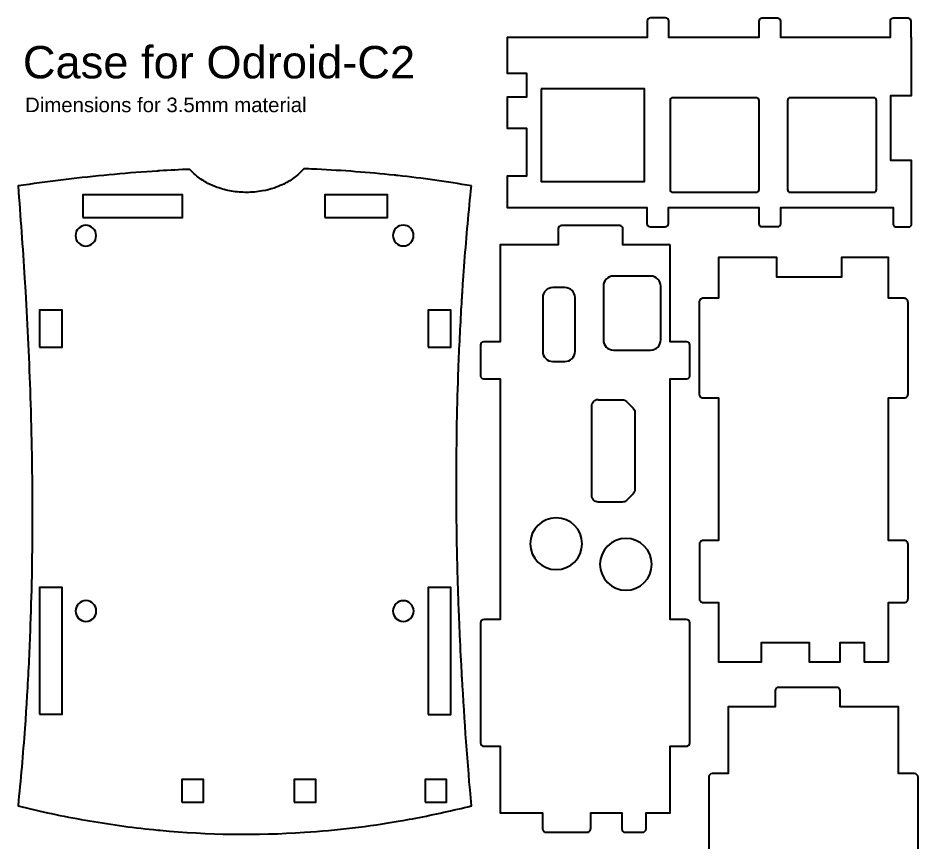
# Model space of a CAD drawing. Header units: inches. Extents: x 36 to 175, y 50 to 248.
# Drawn here: x 36.3 to 175.2, y 121 to 248.2 of the extents above; entities that cross this region are included whole.
import ezdxf

# ---------------------------------------------------------------- set-up
doc = ezdxf.new("R2010")
doc.units = ezdxf.units.IN
doc.header["$MEASUREMENT"] = 0
for name, color, linetype in [('cut-3_5-epaisseur', 7, 'Continuous'), ('Cutouts', 7, 'Continuous'), ('Outlines', 7, 'Continuous'), ('Text', 7, 'Continuous')]:
    doc.layers.add(name, color=color, linetype=linetype)

# ---------------------------------------------------------------- blocks, each defined once
blk = doc.blocks.new('block 2')
at = {"layer": 'Text', "color": 7, "true_color": 0xffffff, "insert": (37.04, 238.76), "char_height": 5, "attachment_point": 7}
blk.add_mtext('\\fArial|b0|i0|c0|p34;\\W1;Case for Odroid-C2', dxfattribs=at)
blk = doc.blocks.new('block 3')
at = {"layer": 'Text', "color": 7, "true_color": 0xffffff, "insert": (37.39, 233.58), "char_height": 2.2479, "attachment_point": 7}
blk.add_mtext('\\fArial|b0|i0|c0|p34;\\W1;Dimensions for 3.5mm material', dxfattribs=at)
blk = doc.blocks.new('block 4')
at = {"layer": 'Outlines', "color": 7, "lineweight": 25, "true_color": 0xffffff}
blk.add_open_spline([(170.67, 148.7), (170.67, 148.7), (166.93, 148.7), (166.93, 148.7), (166.93, 148.7), (166.93, 151.71), (166.93, 151.71), (166.93, 151.71), (163.23, 151.71), (163.23, 151.71), (163.23, 151.71), (163.23, 148.7), (163.23, 148.7), (163.23, 148.7), (158.44, 148.7), (158.44, 148.7), (158.44, 148.7), (158.44, 151.71), (158.44, 151.71), (158.44, 151.71), (151.04, 151.71), (151.04, 151.71), (151.04, 151.71), (151.04, 148.7), (151.04, 148.7), (151.04, 148.7), (144.44, 148.7), (144.44, 148.7), (144.44, 148.7), (144.44, 157.88), (144.44, 157.88), (144.44, 157.88), (142.06, 157.88), (142.06, 157.88), (141.91, 157.88), (141.76, 157.94), (141.65, 158.05), (141.53, 158.16), (141.47, 158.31), (141.47, 158.47), (141.47, 158.47), (141.47, 166.87), (141.47, 166.87), (141.47, 167.03), (141.53, 167.18), (141.65, 167.29), (141.76, 167.4), (141.91, 167.46), (142.06, 167.46), (142.06, 167.46), (144.44, 167.46), (144.44, 167.46), (144.44, 167.46), (144.44, 189.47), (144.44, 189.47), (144.44, 189.47), (142.02, 189.47), (142.02, 189.47), (141.86, 189.47), (141.71, 189.54), (141.6, 189.65), (141.49, 189.76), (141.43, 189.91), (141.42, 190.06), (141.42, 190.06), (141.42, 204.26), (141.42, 204.26), (141.43, 204.42), (141.49, 204.57), (141.6, 204.68), (141.71, 204.79), (141.86, 204.85), (142.02, 204.86), (142.02, 204.86), (144.44, 204.86), (144.44, 204.86), (144.44, 204.86), (144.44, 211.16), (144.44, 211.16), (144.44, 211.16), (153.41, 211.16), (153.41, 211.16), (153.41, 211.16), (153.41, 208.14), (153.41, 208.14), (153.41, 208.14), (163.41, 208.14), (163.41, 208.14), (163.41, 208.14), (163.41, 211.16), (163.41, 211.16), (163.41, 211.16), (170.67, 211.16), (170.67, 211.16), (170.67, 211.16), (170.67, 204.86), (170.67, 204.86), (170.67, 204.86), (173.09, 204.86), (173.09, 204.86), (173.25, 204.86), (173.4, 204.79), (173.51, 204.68), (173.62, 204.57), (173.68, 204.42), (173.69, 204.26), (173.69, 204.26), (173.69, 190.06), (173.69, 190.06), (173.68, 189.91), (173.62, 189.76), (173.51, 189.65), (173.4, 189.54), (173.25, 189.47), (173.09, 189.47), (173.09, 189.47), (170.67, 189.47), (170.67, 189.47), (170.67, 189.47), (170.67, 167.46), (170.67, 167.46), (170.67, 167.46), (173.09, 167.46), (173.09, 167.46), (173.25, 167.46), (173.4, 167.4), (173.51, 167.29), (173.62, 167.18), (173.68, 167.03), (173.69, 166.87), (173.69, 166.87), (173.69, 158.47), (173.69, 158.47), (173.68, 158.31), (173.62, 158.16), (173.51, 158.05), (173.4, 157.94), (173.25, 157.88), (173.09, 157.88), (173.09, 157.88), (170.67, 157.88), (170.67, 157.88), (170.67, 157.88), (170.67, 148.7), (170.67, 148.7)], degree=3, knots=[0, 0, 0, 0, 1, 1, 1, 2, 2, 2, 3, 3, 3, 4, 4, 4, 5, 5, 5, 6, 6, 6, 7, 7, 7, 8, 8, 8, 9, 9, 9, 10, 10, 10, 11, 11, 11, 12, 12, 12, 13, 13, 13, 14, 14, 14, 15, 15, 15, 16, 16, 16, 17, 17, 17, 18, 18, 18, 19, 19, 19, 20, 20, 20, 21, 21, 21, 22, 22, 22, 23, 23, 23, 24, 24, 24, 25, 25, 25, 26, 26, 26, 27, 27, 27, 28, 28, 28, 29, 29, 29, 30, 30, 30, 31, 31, 31, 32, 32, 32, 33, 33, 33, 34, 34, 34, 35, 35, 35, 36, 36, 36, 37, 37, 37, 38, 38, 38, 39, 39, 39, 40, 40, 40, 41, 41, 41, 42, 42, 42, 43, 43, 43, 44, 44, 44, 45, 45, 45, 46, 46, 46, 47, 47, 47, 48, 48, 48, 48], dxfattribs=at)
blk = doc.blocks.new('block 5')
at = {"layer": 'Outlines', "color": 7, "lineweight": 25, "true_color": 0xffffff}
blk.add_open_spline([(136.98, 213.11), (136.98, 213.11), (136.98, 198.13), (136.98, 198.13), (136.98, 198.13), (137.12, 198.13), (137.12, 198.13), (137.12, 198.13), (139.54, 198.13), (139.54, 198.13), (139.79, 198.13), (139.99, 197.93), (139.99, 197.68), (139.99, 197.68), (139.99, 192.88), (139.99, 192.88), (139.99, 192.63), (139.79, 192.43), (139.54, 192.43), (139.54, 192.43), (137.12, 192.43), (137.12, 192.43), (137.12, 192.43), (136.98, 192.43), (136.98, 192.43), (136.98, 192.43), (136.98, 155.26), (136.98, 155.26), (136.98, 155.26), (139.45, 155.26), (139.45, 155.26), (139.59, 155.27), (139.73, 155.21), (139.84, 155.11), (139.94, 155), (140, 154.86), (139.99, 154.71), (139.99, 154.71), (139.99, 136.22), (139.99, 136.22), (140, 136.08), (139.94, 135.94), (139.84, 135.83), (139.74, 135.73), (139.59, 135.67), (139.45, 135.68), (139.45, 135.68), (136.98, 135.68), (136.98, 135.68), (136.98, 135.68), (136.98, 132.34), (136.98, 132.34), (136.98, 132.34), (136.98, 128.1), (136.98, 128.1), (136.98, 128.1), (136.98, 125.4), (136.98, 125.4), (136.98, 125.4), (133.24, 125.4), (133.24, 125.4), (133.24, 125.4), (133.24, 122.94), (133.24, 122.94), (133.24, 122.79), (133.18, 122.66), (133.07, 122.55), (132.97, 122.45), (132.83, 122.39), (132.69, 122.39), (132.69, 122.39), (130.04, 122.39), (130.04, 122.39), (129.9, 122.39), (129.76, 122.45), (129.66, 122.55), (129.55, 122.65), (129.49, 122.79), (129.49, 122.94), (129.49, 122.94), (129.49, 125.4), (129.49, 125.4), (129.49, 125.4), (124.7, 125.4), (124.7, 125.4), (124.7, 125.4), (124.7, 122.98), (124.7, 122.98), (124.7, 122.83), (124.63, 122.68), (124.52, 122.57), (124.41, 122.46), (124.26, 122.39), (124.11, 122.39), (124.11, 122.39), (117.85, 122.39), (117.85, 122.39), (117.69, 122.39), (117.54, 122.46), (117.43, 122.57), (117.32, 122.68), (117.26, 122.83), (117.26, 122.98), (117.26, 122.98), (117.26, 125.4), (117.26, 125.4), (117.26, 125.4), (110.7, 125.4), (110.7, 125.4), (110.7, 125.4), (110.7, 128.1), (110.7, 128.1), (110.7, 128.1), (110.7, 132.34), (110.7, 132.34), (110.7, 132.34), (110.7, 135.68), (110.7, 135.68), (110.7, 135.68), (108.23, 135.68), (108.23, 135.68), (108.09, 135.67), (107.95, 135.73), (107.84, 135.83), (107.74, 135.94), (107.68, 136.08), (107.69, 136.22), (107.69, 136.22), (107.69, 154.71), (107.69, 154.71), (107.68, 154.86), (107.74, 155), (107.84, 155.11), (107.95, 155.21), (108.09, 155.27), (108.23, 155.26), (108.23, 155.26), (110.7, 155.26), (110.7, 155.26), (110.7, 155.26), (110.7, 192.43), (110.7, 192.43), (110.7, 192.43), (110.56, 192.43), (110.56, 192.43), (110.56, 192.43), (108.14, 192.43), (108.14, 192.43), (107.89, 192.43), (107.69, 192.63), (107.69, 192.88), (107.69, 192.88), (107.69, 197.68), (107.69, 197.68), (107.69, 197.93), (107.89, 198.13), (108.14, 198.13), (108.14, 198.13), (110.56, 198.13), (110.56, 198.13), (110.56, 198.13), (110.7, 198.13), (110.7, 198.13), (110.7, 198.13), (110.7, 213.11), (110.7, 213.11), (110.7, 213.11), (119.68, 213.11), (119.68, 213.11), (119.68, 213.11), (119.68, 215.62), (119.68, 215.62), (119.68, 215.9), (119.9, 216.12), (120.18, 216.12), (120.18, 216.12), (129.17, 216.12), (129.17, 216.12), (129.45, 216.12), (129.67, 215.9), (129.68, 215.62), (129.68, 215.62), (129.68, 213.11), (129.68, 213.11), (129.68, 213.11), (136.94, 213.11), (136.94, 213.11), (136.94, 213.11), (136.98, 213.11), (136.98, 213.11)], degree=3, knots=[0, 0, 0, 0, 1, 1, 1, 2, 2, 2, 3, 3, 3, 4, 4, 4, 5, 5, 5, 6, 6, 6, 7, 7, 7, 8, 8, 8, 9, 9, 9, 10, 10, 10, 11, 11, 11, 12, 12, 12, 13, 13, 13, 14, 14, 14, 15, 15, 15, 16, 16, 16, 17, 17, 17, 18, 18, 18, 19, 19, 19, 20, 20, 20, 21, 21, 21, 22, 22, 22, 23, 23, 23, 24, 24, 24, 25, 25, 25, 26, 26, 26, 27, 27, 27, 28, 28, 28, 29, 29, 29, 30, 30, 30, 31, 31, 31, 32, 32, 32, 33, 33, 33, 34, 34, 34, 35, 35, 35, 36, 36, 36, 37, 37, 37, 38, 38, 38, 39, 39, 39, 40, 40, 40, 41, 41, 41, 42, 42, 42, 43, 43, 43, 44, 44, 44, 45, 45, 45, 46, 46, 46, 47, 47, 47, 48, 48, 48, 49, 49, 49, 50, 50, 50, 51, 51, 51, 52, 52, 52, 53, 53, 53, 54, 54, 54, 55, 55, 55, 56, 56, 56, 57, 57, 57, 58, 58, 58, 59, 59, 59, 60, 60, 60, 61, 61, 61, 62, 62, 62, 63, 63, 63, 63], dxfattribs=at)
blk = doc.blocks.new('block 6')
at = {"layer": 'Outlines', "color": 7, "lineweight": 25, "true_color": 0xffffff}
blk.add_open_spline([(174.2, 245.19), (174.2, 245.19), (174.2, 244.87), (174.2, 244.87), (174.2, 244.87), (174.2, 236.16), (174.2, 236.16), (174.2, 236.16), (171, 236.16), (171, 236.16), (171, 236.16), (171, 226.17), (171, 226.17), (171, 226.17), (174.2, 226.17), (174.2, 226.17), (174.2, 226.17), (174.2, 219.59), (174.2, 219.59), (174.2, 219.59), (174.2, 218.91), (174.2, 218.91), (174.2, 218.91), (174.2, 216.26), (174.2, 216.26), (174.2, 216.21), (174.19, 216.17), (174.16, 216.12), (174.13, 216.06), (174.09, 216), (174.03, 215.96), (173.97, 215.92), (173.9, 215.9), (173.83, 215.89), (173.83, 215.89), (171.78, 215.89), (171.78, 215.89), (171.73, 215.89), (171.68, 215.91), (171.64, 215.93), (171.58, 215.96), (171.52, 216), (171.48, 216.06), (171.44, 216.12), (171.41, 216.19), (171.41, 216.26), (171.41, 216.26), (171.41, 218.91), (171.41, 218.91), (171.41, 218.91), (162.28, 218.91), (162.28, 218.91), (162.28, 218.91), (154.66, 218.91), (154.66, 218.91), (154.66, 218.91), (154.02, 218.91), (154.02, 218.91), (154.02, 218.91), (154.02, 216.4), (154.02, 216.4), (154.02, 216.14), (153.81, 215.94), (153.56, 215.94), (153.56, 215.94), (151.1, 215.94), (151.1, 215.94), (150.84, 215.94), (150.64, 216.14), (150.64, 216.4), (150.64, 216.4), (150.64, 218.91), (150.64, 218.91), (150.64, 218.91), (145.3, 218.91), (145.3, 218.91), (145.3, 218.91), (136.71, 218.91), (136.71, 218.91), (136.71, 218.91), (136.71, 218.86), (136.71, 218.86), (136.71, 218.86), (136.71, 216.4), (136.71, 216.4), (136.71, 216.12), (136.49, 215.9), (136.21, 215.89), (136.21, 215.89), (133.88, 215.89), (133.88, 215.89), (133.61, 215.9), (133.38, 216.12), (133.38, 216.4), (133.38, 216.4), (133.38, 218.86), (133.38, 218.86), (133.38, 218.86), (133.38, 218.91), (133.38, 218.91), (133.38, 218.91), (128.68, 218.91), (128.68, 218.91), (128.68, 218.91), (111.79, 218.91), (111.79, 218.91), (111.79, 218.91), (111.79, 223.75), (111.79, 223.75), (111.79, 223.75), (114.8, 223.75), (114.8, 223.75), (114.8, 223.75), (114.8, 231.14), (114.8, 231.14), (114.8, 231.14), (111.79, 231.14), (111.79, 231.14), (111.79, 231.14), (111.79, 235.94), (111.79, 235.94), (111.79, 235.94), (114.8, 235.94), (114.8, 235.94), (114.8, 235.94), (114.8, 239.63), (114.8, 239.63), (114.8, 239.63), (111.79, 239.63), (111.79, 239.63), (111.79, 239.63), (111.79, 245.14), (111.79, 245.14), (111.79, 245.14), (129.73, 245.14), (129.73, 245.14), (129.73, 245.14), (133.43, 245.14), (133.43, 245.14), (133.43, 245.14), (133.43, 245.19), (133.43, 245.19), (133.43, 245.19), (133.43, 247.65), (133.43, 247.65), (133.43, 247.93), (133.65, 248.15), (133.93, 248.16), (133.93, 248.16), (136.26, 248.16), (136.26, 248.16), (136.53, 248.15), (136.76, 247.93), (136.76, 247.65), (136.76, 247.65), (136.76, 245.19), (136.76, 245.19), (136.76, 245.19), (136.76, 245.14), (136.76, 245.14), (136.76, 245.14), (140, 245.14), (140, 245.14), (140, 245.14), (150.64, 245.14), (150.64, 245.14), (150.64, 245.14), (150.64, 247.65), (150.64, 247.65), (150.64, 247.91), (150.84, 248.11), (151.1, 248.11), (151.1, 248.11), (153.56, 248.11), (153.56, 248.11), (153.81, 248.11), (154.02, 247.91), (154.02, 247.65), (154.02, 247.65), (154.02, 245.14), (154.02, 245.14), (154.02, 245.14), (154.66, 245.14), (154.66, 245.14), (154.66, 245.14), (165.29, 245.14), (165.29, 245.14), (165.29, 245.14), (170.91, 245.14), (170.91, 245.14), (170.91, 245.14), (170.91, 247.65), (170.91, 247.65), (170.91, 247.91), (171.11, 248.11), (171.37, 248.11), (171.37, 248.11), (173.7, 248.11), (173.7, 248.11), (173.95, 248.11), (174.15, 247.91), (174.15, 247.65), (174.15, 247.65), (174.15, 245.14), (174.15, 245.14), (174.15, 245.14), (174.2, 245.19), (174.2, 245.19)], degree=3, knots=[0, 0, 0, 0, 1, 1, 1, 2, 2, 2, 3, 3, 3, 4, 4, 4, 5, 5, 5, 6, 6, 6, 7, 7, 7, 8, 8, 8, 9, 9, 9, 10, 10, 10, 11, 11, 11, 12, 12, 12, 13, 13, 13, 14, 14, 14, 15, 15, 15, 16, 16, 16, 17, 17, 17, 18, 18, 18, 19, 19, 19, 20, 20, 20, 21, 21, 21, 22, 22, 22, 23, 23, 23, 24, 24, 24, 25, 25, 25, 26, 26, 26, 27, 27, 27, 28, 28, 28, 29, 29, 29, 30, 30, 30, 31, 31, 31, 32, 32, 32, 33, 33, 33, 34, 34, 34, 35, 35, 35, 36, 36, 36, 37, 37, 37, 38, 38, 38, 39, 39, 39, 40, 40, 40, 41, 41, 41, 42, 42, 42, 43, 43, 43, 44, 44, 44, 45, 45, 45, 46, 46, 46, 47, 47, 47, 48, 48, 48, 49, 49, 49, 50, 50, 50, 51, 51, 51, 52, 52, 52, 53, 53, 53, 54, 54, 54, 55, 55, 55, 56, 56, 56, 57, 57, 57, 58, 58, 58, 59, 59, 59, 60, 60, 60, 61, 61, 61, 62, 62, 62, 63, 63, 63, 64, 64, 64, 65, 65, 65, 66, 66, 66, 67, 67, 67, 68, 68, 68, 69, 69, 69, 69], dxfattribs=at)
blk = doc.blocks.new('block 7')
at = {"layer": 'Outlines', "color": 7, "lineweight": 25, "true_color": 0xffffff}
blk.add_open_spline([(106.28, 222.22), (106.28, 222.22), (106.2, 221.48), (106.2, 221.48), (106.2, 221.48), (106.13, 220.74), (106.13, 220.74), (106.13, 220.74), (106.05, 220.01), (106.05, 220.01), (105.67, 216.12), (105.34, 212.23), (105.06, 208.34), (105.06, 208.34), (104.98, 207.06), (104.98, 207.06), (104.98, 207.06), (104.89, 205.8), (104.89, 205.8), (104.88, 205.6), (104.87, 205.39), (104.85, 205.19), (104.84, 204.98), (104.83, 204.78), (104.82, 204.57), (104.8, 204.37), (104.79, 204.16), (104.78, 203.96), (104.78, 203.96), (104.76, 203.66), (104.76, 203.66), (104.57, 200.45), (104.41, 197.23), (104.29, 194.01), (104.08, 188.38), (103.98, 182.75), (103.97, 177.12), (103.97, 177.12), (103.97, 175.53), (103.97, 175.53), (103.97, 175.53), (103.97, 174.76), (103.97, 174.76), (103.97, 174.76), (103.97, 174.01), (103.97, 174.01), (103.97, 174.01), (103.98, 173.26), (103.98, 173.26), (103.98, 173.26), (103.98, 172.53), (103.98, 172.53), (104.01, 168.69), (104.08, 164.85), (104.2, 161.01), (104.2, 161.01), (104.21, 160.74), (104.21, 160.74), (104.25, 159.31), (104.3, 157.88), (104.35, 156.45), (104.35, 156.45), (104.37, 155.98), (104.37, 155.98), (104.37, 155.98), (104.39, 155.52), (104.39, 155.52), (104.39, 155.52), (104.43, 154.61), (104.43, 154.61), (104.43, 154.61), (104.5, 152.85), (104.5, 152.85), (104.5, 152.85), (104.58, 151.2), (104.58, 151.2), (104.58, 151.2), (104.62, 150.43), (104.62, 150.43), (104.62, 150.43), (104.65, 149.68), (104.65, 149.68), (104.65, 149.68), (104.73, 148.23), (104.73, 148.23), (104.73, 148.23), (104.8, 146.87), (104.8, 146.87), (104.81, 146.65), (104.82, 146.44), (104.84, 146.23), (105.21, 139.64), (105.69, 133.06), (106.28, 126.49), (106.28, 126.49), (105.74, 126.35), (105.74, 126.35), (102.91, 125.65), (100.05, 125.03), (97.17, 124.49), (96.55, 124.37), (95.92, 124.26), (95.29, 124.15), (90.4, 123.3), (85.47, 122.72), (80.53, 122.39), (73.1, 121.9), (65.65, 122), (58.25, 122.7), (58.25, 122.7), (57.9, 122.73), (57.9, 122.73), (57.9, 122.73), (57.56, 122.77), (57.56, 122.77), (57.56, 122.77), (57.22, 122.8), (57.22, 122.8), (53.7, 123.16), (50.18, 123.65), (46.69, 124.27), (43.2, 124.88), (39.73, 125.62), (36.29, 126.49), (36.7, 130.46), (37.05, 134.44), (37.33, 138.43), (37.33, 138.43), (37.43, 139.73), (37.43, 139.73), (37.43, 139.73), (37.51, 141.02), (37.51, 141.02), (37.51, 141.02), (37.6, 142.29), (37.6, 142.29), (37.6, 142.29), (37.67, 143.54), (37.67, 143.54), (37.87, 146.81), (38.03, 150.09), (38.15, 153.37), (38.26, 156.24), (38.34, 159.11), (38.4, 161.98), (38.4, 161.98), (38.43, 163.87), (38.43, 163.87), (38.45, 165.08), (38.46, 166.3), (38.47, 167.52), (38.47, 167.52), (38.48, 168.37), (38.48, 168.37), (38.49, 170.62), (38.49, 172.87), (38.47, 175.11), (38.47, 175.11), (38.47, 175.85), (38.47, 175.85), (38.44, 179.72), (38.36, 183.59), (38.25, 187.46), (38.25, 187.46), (38.22, 188.54), (38.22, 188.54), (38.22, 188.54), (38.18, 189.6), (38.18, 189.6), (38, 195.04), (37.75, 200.49), (37.43, 205.92), (37.43, 205.92), (37.31, 207.96), (37.31, 207.96), (37.01, 212.72), (36.67, 217.47), (36.29, 222.22), (40.68, 222.88), (45.1, 223.42), (49.52, 223.85), (51.73, 224.07), (53.94, 224.25), (56.16, 224.41), (56.16, 224.41), (56.99, 224.47), (56.99, 224.47), (56.99, 224.47), (57.72, 224.51), (57.72, 224.51), (57.77, 224.52), (57.83, 224.52), (57.88, 224.52), (57.93, 224.53), (57.98, 224.53), (58.03, 224.53), (58.08, 224.54), (58.13, 224.54), (58.18, 224.54), (59.73, 224.64), (61.27, 224.72), (62.82, 224.78), (63.08, 224.47), (63.37, 224.19), (63.68, 223.92), (64.22, 223.46), (64.81, 223.06), (65.44, 222.72), (65.44, 222.72), (65.61, 222.62), (65.61, 222.62), (66.07, 222.38), (66.54, 222.18), (67.03, 222), (67.76, 221.74), (68.51, 221.54), (69.27, 221.41), (70.03, 221.28), (70.81, 221.22), (71.58, 221.22), (72.4, 221.22), (73.22, 221.29), (74.02, 221.44), (74.63, 221.55), (75.22, 221.7), (75.81, 221.89), (76.24, 222.04), (76.67, 222.21), (77.09, 222.4), (77.72, 222.7), (78.32, 223.05), (78.88, 223.46), (79.44, 223.87), (79.95, 224.34), (80.39, 224.87), (80.94, 224.85), (81.48, 224.83), (82.02, 224.81), (82.08, 224.81), (82.15, 224.8), (82.21, 224.8), (82.27, 224.8), (82.34, 224.79), (82.4, 224.79), (86.4, 224.6), (90.4, 224.3), (94.38, 223.88), (94.44, 223.87), (94.5, 223.86), (94.57, 223.86), (94.63, 223.85), (94.69, 223.84), (94.75, 223.84), (94.81, 223.83), (94.87, 223.82), (94.93, 223.82), (98.73, 223.4), (102.51, 222.87), (106.28, 222.22)], degree=3, knots=[0, 0, 0, 0, 1, 1, 1, 2, 2, 2, 3, 3, 3, 4, 4, 4, 5, 5, 5, 6, 6, 6, 7, 7, 7, 8, 8, 8, 9, 9, 9, 10, 10, 10, 11, 11, 11, 12, 12, 12, 13, 13, 13, 14, 14, 14, 15, 15, 15, 16, 16, 16, 17, 17, 17, 18, 18, 18, 19, 19, 19, 20, 20, 20, 21, 21, 21, 22, 22, 22, 23, 23, 23, 24, 24, 24, 25, 25, 25, 26, 26, 26, 27, 27, 27, 28, 28, 28, 29, 29, 29, 30, 30, 30, 31, 31, 31, 32, 32, 32, 33, 33, 33, 34, 34, 34, 35, 35, 35, 36, 36, 36, 37, 37, 37, 38, 38, 38, 39, 39, 39, 40, 40, 40, 41, 41, 41, 42, 42, 42, 43, 43, 43, 44, 44, 44, 45, 45, 45, 46, 46, 46, 47, 47, 47, 48, 48, 48, 49, 49, 49, 50, 50, 50, 51, 51, 51, 52, 52, 52, 53, 53, 53, 54, 54, 54, 55, 55, 55, 56, 56, 56, 57, 57, 57, 58, 58, 58, 59, 59, 59, 60, 60, 60, 61, 61, 61, 62, 62, 62, 63, 63, 63, 64, 64, 64, 65, 65, 65, 66, 66, 66, 67, 67, 67, 68, 68, 68, 69, 69, 69, 70, 70, 70, 71, 71, 71, 72, 72, 72, 73, 73, 73, 74, 74, 74, 75, 75, 75, 76, 76, 76, 77, 77, 77, 78, 78, 78, 79, 79, 79, 80, 80, 80, 81, 81, 81, 82, 82, 82, 83, 83, 83, 84, 84, 84, 85, 85, 85, 86, 86, 86, 86], dxfattribs=at)
blk = doc.blocks.new('block 9')
at = {"layer": 'Outlines', "color": 7, "lineweight": 25, "true_color": 0xffffff}
blk.add_open_spline([(145.92, 54.01), (145.92, 54.01), (145.92, 68.99), (145.92, 68.99), (145.92, 68.99), (145.78, 68.99), (145.78, 68.99), (145.78, 68.99), (143.36, 68.99), (143.36, 68.99), (143.11, 68.99), (142.91, 69.19), (142.91, 69.45), (142.91, 69.45), (142.91, 74.24), (142.91, 74.24), (142.91, 74.49), (143.11, 74.7), (143.36, 74.7), (143.36, 74.7), (145.78, 74.7), (145.78, 74.7), (145.78, 74.7), (145.92, 74.7), (145.92, 74.7), (145.92, 74.7), (145.92, 111.86), (145.92, 111.86), (145.92, 111.86), (143.46, 111.86), (143.46, 111.86), (143.31, 111.86), (143.17, 111.91), (143.06, 112.01), (142.96, 112.12), (142.9, 112.26), (142.91, 112.41), (142.91, 112.41), (142.91, 130.9), (142.91, 130.9), (142.91, 131.04), (142.96, 131.19), (143.06, 131.29), (143.17, 131.39), (143.31, 131.45), (143.46, 131.45), (143.46, 131.45), (145.92, 131.45), (145.92, 131.45), (145.92, 131.45), (145.92, 135.24), (145.92, 135.24), (145.92, 135.24), (145.92, 139.07), (145.92, 139.07), (145.92, 139.07), (145.92, 141.76), (145.92, 141.76), (145.92, 141.76), (153.18, 141.76), (153.18, 141.76), (153.18, 141.76), (153.18, 144.28), (153.18, 144.28), (153.18, 144.55), (153.41, 144.77), (153.68, 144.78), (153.68, 144.78), (162.68, 144.78), (162.68, 144.78), (162.95, 144.77), (163.18, 144.55), (163.18, 144.28), (163.18, 144.28), (163.18, 141.76), (163.18, 141.76), (163.18, 141.76), (172.2, 141.76), (172.2, 141.76), (172.2, 141.76), (172.2, 139.07), (172.2, 139.07), (172.2, 139.07), (172.2, 135.24), (172.2, 135.24), (172.2, 135.24), (172.2, 131.45), (172.2, 131.45), (172.2, 131.45), (174.67, 131.45), (174.67, 131.45), (174.81, 131.45), (174.96, 131.39), (175.06, 131.29), (175.16, 131.19), (175.22, 131.04), (175.22, 130.9), (175.22, 130.9), (175.22, 112.41), (175.22, 112.41), (175.22, 112.26), (175.16, 112.12), (175.06, 112.01), (174.96, 111.91), (174.81, 111.86), (174.67, 111.86), (174.67, 111.86), (172.2, 111.86), (172.2, 111.86), (172.2, 111.86), (172.2, 74.7), (172.2, 74.7), (172.2, 74.7), (172.34, 74.7), (172.34, 74.7), (172.34, 74.7), (174.76, 74.7), (174.76, 74.7), (175.01, 74.7), (175.22, 74.49), (175.22, 74.24), (175.22, 74.24), (175.22, 69.45), (175.22, 69.45), (175.22, 69.19), (175.01, 68.99), (174.76, 68.99), (174.76, 68.99), (172.34, 68.99), (172.34, 68.99), (172.34, 68.99), (172.2, 68.99), (172.2, 68.99), (172.2, 68.99), (172.2, 54.01), (172.2, 54.01), (172.2, 54.01), (165.6, 54.01), (165.6, 54.01), (165.6, 54.01), (165.6, 51.59), (165.6, 51.59), (165.6, 51.44), (165.53, 51.29), (165.42, 51.18), (165.31, 51.07), (165.16, 51), (165.01, 51), (165.01, 51), (158.75, 51), (158.75, 51), (158.59, 51), (158.44, 51.07), (158.33, 51.18), (158.22, 51.29), (158.16, 51.44), (158.16, 51.59), (158.16, 51.59), (158.16, 54.01), (158.16, 54.01), (158.16, 54.01), (153.36, 54.01), (153.36, 54.01), (153.36, 54.01), (153.36, 51.55), (153.36, 51.55), (153.36, 51.4), (153.3, 51.27), (153.2, 51.16), (153.1, 51.06), (152.96, 51), (152.82, 51), (152.82, 51), (150.17, 51), (150.17, 51), (150.02, 51), (149.88, 51.06), (149.78, 51.16), (149.68, 51.26), (149.62, 51.4), (149.62, 51.55), (149.62, 51.55), (149.62, 54.01), (149.62, 54.01), (149.62, 54.01), (145.88, 54.01), (145.88, 54.01), (145.88, 54.01), (145.92, 54.01), (145.92, 54.01)], degree=3, knots=[0, 0, 0, 0, 1, 1, 1, 2, 2, 2, 3, 3, 3, 4, 4, 4, 5, 5, 5, 6, 6, 6, 7, 7, 7, 8, 8, 8, 9, 9, 9, 10, 10, 10, 11, 11, 11, 12, 12, 12, 13, 13, 13, 14, 14, 14, 15, 15, 15, 16, 16, 16, 17, 17, 17, 18, 18, 18, 19, 19, 19, 20, 20, 20, 21, 21, 21, 22, 22, 22, 23, 23, 23, 24, 24, 24, 25, 25, 25, 26, 26, 26, 27, 27, 27, 28, 28, 28, 29, 29, 29, 30, 30, 30, 31, 31, 31, 32, 32, 32, 33, 33, 33, 34, 34, 34, 35, 35, 35, 36, 36, 36, 37, 37, 37, 38, 38, 38, 39, 39, 39, 40, 40, 40, 41, 41, 41, 42, 42, 42, 43, 43, 43, 44, 44, 44, 45, 45, 45, 46, 46, 46, 47, 47, 47, 48, 48, 48, 49, 49, 49, 50, 50, 50, 51, 51, 51, 52, 52, 52, 53, 53, 53, 54, 54, 54, 55, 55, 55, 56, 56, 56, 57, 57, 57, 58, 58, 58, 59, 59, 59, 60, 60, 60, 61, 61, 61, 62, 62, 62, 63, 63, 63, 63], dxfattribs=at)
blk = doc.blocks.new('block 10')
at = {"layer": 'Cutouts', "color": 20, "lineweight": 25, "true_color": 0xff4d3b}
blk.add_open_spline([(150.68, 235.39), (150.68, 235.39), (150.68, 221.69), (150.68, 221.69), (150.68, 221.44), (150.48, 221.24), (150.23, 221.24), (150.23, 221.24), (137.4, 221.24), (137.4, 221.24), (137.15, 221.24), (136.94, 221.44), (136.94, 221.69), (136.94, 221.69), (136.94, 235.39), (136.94, 235.39), (136.94, 235.64), (137.15, 235.85), (137.4, 235.85), (137.4, 235.85), (150.23, 235.85), (150.23, 235.85), (150.48, 235.85), (150.68, 235.64), (150.68, 235.39)], degree=3, knots=[0, 0, 0, 0, 1, 1, 1, 2, 2, 2, 3, 3, 3, 4, 4, 4, 5, 5, 5, 6, 6, 6, 7, 7, 7, 8, 8, 8, 8], dxfattribs=at)
blk = doc.blocks.new('block 49')
at = {"layer": 'Cutouts', "color": 20, "lineweight": 25, "true_color": 0xff4d3b}
blk.add_lwpolyline([(117.04, 237.21), (117.04, 222.92), (133.02, 222.92), (133.02, 237.21), (117.04, 237.21)], dxfattribs=at)
blk = doc.blocks.new('block 50')
at = {"layer": 'Cutouts', "color": 20, "lineweight": 25, "true_color": 0xff4d3b}
blk.add_open_spline([(168.81, 235.39), (168.81, 235.39), (168.81, 221.69), (168.81, 221.69), (168.81, 221.44), (168.61, 221.24), (168.35, 221.24), (168.35, 221.24), (155.52, 221.24), (155.52, 221.24), (155.27, 221.24), (155.07, 221.44), (155.07, 221.69), (155.07, 221.69), (155.07, 235.39), (155.07, 235.39), (155.07, 235.64), (155.27, 235.85), (155.52, 235.85), (155.52, 235.85), (168.35, 235.85), (168.35, 235.85), (168.61, 235.85), (168.81, 235.64), (168.81, 235.39)], degree=3, knots=[0, 0, 0, 0, 1, 1, 1, 2, 2, 2, 3, 3, 3, 4, 4, 4, 5, 5, 5, 6, 6, 6, 7, 7, 7, 8, 8, 8, 8], dxfattribs=at)
blk = doc.blocks.new('block 51')
at = {"layer": 'Cutouts', "color": 20, "lineweight": 25, "true_color": 0xff4d3b}
blk.add_open_spline([(135.51, 206.74), (135.51, 206.74), (135.51, 198.43), (135.51, 198.43), (135.51, 197.57), (134.81, 196.87), (133.95, 196.87), (133.95, 196.87), (128.2, 196.87), (128.2, 196.87), (127.34, 196.87), (126.65, 197.57), (126.65, 198.43), (126.65, 198.43), (126.65, 206.74), (126.65, 206.74), (126.65, 207.59), (127.34, 208.29), (128.2, 208.29), (128.2, 208.29), (133.95, 208.29), (133.95, 208.29), (134.81, 208.29), (135.51, 207.59), (135.51, 206.74)], degree=3, knots=[0, 0, 0, 0, 1, 1, 1, 2, 2, 2, 3, 3, 3, 4, 4, 4, 5, 5, 5, 6, 6, 6, 7, 7, 7, 8, 8, 8, 8], dxfattribs=at)
blk = doc.blocks.new('block 52')
at = {"layer": 'Cutouts', "color": 20, "lineweight": 25, "true_color": 0xff4d3b}
blk.add_open_spline([(122.28, 204.97), (122.28, 204.97), (122.28, 196.66), (122.28, 196.66), (122.28, 195.8), (121.58, 195.11), (120.72, 195.11), (120.72, 195.11), (118.85, 195.11), (118.85, 195.11), (117.99, 195.11), (117.3, 195.8), (117.3, 196.66), (117.3, 196.66), (117.3, 204.97), (117.3, 204.97), (117.3, 205.83), (117.99, 206.52), (118.85, 206.52), (118.85, 206.52), (120.72, 206.52), (120.72, 206.52), (121.58, 206.52), (122.28, 205.83), (122.28, 204.97)], degree=3, knots=[0, 0, 0, 0, 1, 1, 1, 2, 2, 2, 3, 3, 3, 4, 4, 4, 5, 5, 5, 6, 6, 6, 7, 7, 7, 8, 8, 8, 8], dxfattribs=at)
blk = doc.blocks.new('block 53')
at = {"layer": 'Cutouts', "color": 20, "lineweight": 25, "true_color": 0xff4d3b}
blk.add_open_spline([(125.85, 189.23), (125.59, 189.23), (125.33, 189.12), (125.15, 188.93), (124.96, 188.75), (124.85, 188.49), (124.85, 188.23), (124.85, 188.23), (124.85, 174.39), (124.85, 174.39), (124.85, 174.13), (124.96, 173.87), (125.15, 173.68), (125.33, 173.5), (125.59, 173.39), (125.85, 173.39), (125.85, 173.39), (129.55, 173.39), (129.55, 173.39), (129.68, 173.39), (129.8, 173.41), (129.92, 173.45), (130.04, 173.5), (130.15, 173.57), (130.24, 173.66), (130.24, 173.66), (131.24, 174.67), (131.24, 174.67), (131.33, 174.76), (131.4, 174.86), (131.44, 174.98), (131.49, 175.1), (131.51, 175.22), (131.51, 175.35), (131.51, 175.35), (131.51, 187.22), (131.51, 187.22), (131.52, 187.35), (131.49, 187.47), (131.45, 187.59), (131.4, 187.71), (131.33, 187.82), (131.24, 187.91), (131.24, 187.91), (130.24, 188.91), (130.24, 188.91), (130.15, 189), (130.04, 189.07), (129.92, 189.11), (129.8, 189.16), (129.68, 189.18), (129.55, 189.18), (129.55, 189.18), (125.85, 189.18), (125.85, 189.18), (125.85, 189.18), (125.85, 189.23), (125.85, 189.23)], degree=3, knots=[0, 0, 0, 0, 1, 1, 1, 2, 2, 2, 3, 3, 3, 4, 4, 4, 5, 5, 5, 6, 6, 6, 7, 7, 7, 8, 8, 8, 9, 9, 9, 10, 10, 10, 11, 11, 11, 12, 12, 12, 13, 13, 13, 14, 14, 14, 15, 15, 15, 16, 16, 16, 17, 17, 17, 18, 18, 18, 19, 19, 19, 19], dxfattribs=at)
blk = doc.blocks.new('block 58')
at = {"layer": 'Cutouts', "color": 20, "lineweight": 25, "true_color": 0xff4d3b}
blk.add_open_spline([(45.16, 214.54), (45.16, 215.42), (45.88, 216.14), (46.76, 216.14), (47.65, 216.14), (48.36, 215.42), (48.36, 214.54), (48.36, 213.65), (47.65, 212.94), (46.76, 212.94), (45.88, 212.94), (45.16, 213.65), (45.16, 214.54), (45.16, 214.54), (45.16, 214.54), (45.16, 214.54)], degree=3, knots=[0, 0, 0, 0, 1, 1, 1, 2, 2, 2, 3, 3, 3, 4, 4, 4, 5, 5, 5, 5], dxfattribs=at)
blk = doc.blocks.new('block 59')
at = {"layer": 'Cutouts', "color": 20, "lineweight": 25, "true_color": 0xff4d3b}
blk.add_open_spline([(94.16, 214.56), (94.16, 215.45), (94.88, 216.16), (95.76, 216.16), (96.64, 216.16), (97.36, 215.45), (97.36, 214.56), (97.36, 213.68), (96.64, 212.96), (95.76, 212.96), (94.88, 212.96), (94.16, 213.68), (94.16, 214.56), (94.16, 214.56), (94.16, 214.56), (94.16, 214.56)], degree=3, knots=[0, 0, 0, 0, 1, 1, 1, 2, 2, 2, 3, 3, 3, 4, 4, 4, 5, 5, 5, 5], dxfattribs=at)
blk = doc.blocks.new('block 60')
at = {"layer": 'Cutouts', "color": 20, "lineweight": 25, "true_color": 0xff4d3b}
blk.add_open_spline([(45.18, 156.57), (45.18, 157.45), (45.9, 158.17), (46.78, 158.17), (47.67, 158.17), (48.38, 157.45), (48.38, 156.57), (48.38, 155.68), (47.67, 154.97), (46.78, 154.97), (45.9, 154.97), (45.18, 155.68), (45.18, 156.57), (45.18, 156.57), (45.18, 156.57), (45.18, 156.57)], degree=3, knots=[0, 0, 0, 0, 1, 1, 1, 2, 2, 2, 3, 3, 3, 4, 4, 4, 5, 5, 5, 5], dxfattribs=at)
blk = doc.blocks.new('block 61')
at = {"layer": 'Cutouts', "color": 20, "lineweight": 25, "true_color": 0xff4d3b}
blk.add_open_spline([(94.17, 156.56), (94.17, 157.45), (94.89, 158.16), (95.77, 158.16), (96.65, 158.16), (97.37, 157.45), (97.37, 156.56), (97.37, 155.68), (96.65, 154.96), (95.77, 154.96), (94.89, 154.96), (94.17, 155.68), (94.17, 156.56), (94.17, 156.56), (94.17, 156.56), (94.17, 156.56)], degree=3, knots=[0, 0, 0, 0, 1, 1, 1, 2, 2, 2, 3, 3, 3, 4, 4, 4, 5, 5, 5, 5], dxfattribs=at)
blk = doc.blocks.new('block 66')
at = {"layer": 'Cutouts', "color": 20, "lineweight": 25, "true_color": 0xff4d3b}
blk.add_open_spline([(126.13, 163.78), (126.13, 165.99), (127.92, 167.78), (130.13, 167.78), (132.34, 167.78), (134.13, 165.99), (134.13, 163.78), (134.13, 161.57), (132.34, 159.78), (130.13, 159.78), (127.92, 159.78), (126.13, 161.57), (126.13, 163.78), (126.13, 163.78), (126.13, 163.78), (126.13, 163.78)], degree=3, knots=[0, 0, 0, 0, 1, 1, 1, 2, 2, 2, 3, 3, 3, 4, 4, 4, 5, 5, 5, 5], dxfattribs=at)
blk = doc.blocks.new('block 67')
at = {"layer": 'Cutouts', "color": 20, "lineweight": 25, "true_color": 0xff4d3b}
blk.add_open_spline([(115.37, 166.96), (115.37, 169.17), (117.16, 170.96), (119.37, 170.96), (121.58, 170.96), (123.37, 169.17), (123.37, 166.96), (123.37, 164.75), (121.58, 162.96), (119.37, 162.96), (117.16, 162.96), (115.37, 164.75), (115.37, 166.96), (115.37, 166.96), (115.37, 166.96), (115.37, 166.96)], degree=3, knots=[0, 0, 0, 0, 1, 1, 1, 2, 2, 2, 3, 3, 3, 4, 4, 4, 5, 5, 5, 5], dxfattribs=at)
blk = doc.blocks.new('block 95')
at = {"layer": 'cut-3_5-epaisseur', "color": 20, "lineweight": 25, "true_color": 0xff4d3b}
blk.add_lwpolyline([(61.58, 127.05), (64.92, 127.05), (64.92, 130.55), (61.58, 130.55), (61.58, 127.05)], dxfattribs=at)
blk = doc.blocks.new('block 96')
at = {"layer": 'cut-3_5-epaisseur', "color": 20, "lineweight": 25, "true_color": 0xff4d3b}
blk.add_lwpolyline([(78.93, 127.05), (82.26, 127.05), (82.26, 130.55), (78.93, 130.55), (78.93, 127.05)], dxfattribs=at)
blk = doc.blocks.new('block 97')
at = {"layer": 'cut-3_5-epaisseur', "color": 20, "lineweight": 25, "true_color": 0xff4d3b}
blk.add_lwpolyline([(99.16, 127.05), (102.44, 127.05), (102.44, 130.55), (99.16, 130.55), (99.16, 127.05)], dxfattribs=at)
blk = doc.blocks.new('block 98')
at = {"layer": 'cut-3_5-epaisseur', "color": 20, "lineweight": 25, "true_color": 0xff4d3b}
blk.add_lwpolyline([(99.61, 140.59), (103.11, 140.59), (103.11, 160.18), (99.61, 160.18), (99.61, 140.59)], dxfattribs=at)
blk = doc.blocks.new('block 99')
at = {"layer": 'cut-3_5-epaisseur', "color": 20, "lineweight": 25, "true_color": 0xff4d3b}
blk.add_lwpolyline([(99.61, 197.34), (103.11, 197.34), (103.11, 203.05), (99.61, 203.05), (99.61, 197.34)], dxfattribs=at)
blk = doc.blocks.new('block 100')
at = {"layer": 'cut-3_5-epaisseur', "color": 20, "lineweight": 25, "true_color": 0xff4d3b}
blk.add_lwpolyline([(83.68, 217.33), (93.31, 217.33), (93.31, 220.83), (83.68, 220.83), (83.68, 217.33)], dxfattribs=at)
blk = doc.blocks.new('block 101')
at = {"layer": 'cut-3_5-epaisseur', "color": 20, "lineweight": 25, "true_color": 0xff4d3b}
blk.add_lwpolyline([(46.29, 217.33), (61.67, 217.33), (61.67, 220.83), (46.29, 220.83), (46.29, 217.33)], dxfattribs=at)
blk = doc.blocks.new('block 102')
at = {"layer": 'cut-3_5-epaisseur', "color": 20, "lineweight": 25, "true_color": 0xff4d3b}
blk.add_lwpolyline([(39.63, 197.34), (43.13, 197.34), (43.13, 203.05), (39.63, 203.05), (39.63, 197.34)], dxfattribs=at)
blk = doc.blocks.new('block 103')
at = {"layer": 'cut-3_5-epaisseur', "color": 20, "lineweight": 25, "true_color": 0xff4d3b}
blk.add_lwpolyline([(39.63, 140.64), (43.13, 140.64), (43.13, 160.18), (39.63, 160.18), (39.63, 140.64)], dxfattribs=at)

msp = doc.modelspace()

# ---------------------------------------------------------------- block references
at = {"layer": 'cut-3_5-epaisseur'}
for name in ['block 101', 'block 100', 'block 102', 'block 99', 'block 103', 'block 98', 'block 95', 'block 96', 'block 97']:
    msp.add_blockref(name, (0, 0), dxfattribs=at)
at = {"layer": 'Cutouts'}
for name in ['block 49', 'block 10', 'block 50', 'block 58', 'block 59', 'block 51', 'block 52', 'block 53', 'block 67', 'block 66', 'block 60', 'block 61']:
    msp.add_blockref(name, (0, 0), dxfattribs=at)
at = {"layer": 'Outlines'}
for name in ['block 6', 'block 7', 'block 5', 'block 4', 'block 9']:
    msp.add_blockref(name, (0, 0), dxfattribs=at)
at = {"layer": 'Text'}
for name in ['block 2', 'block 3']:
    msp.add_blockref(name, (0, 0), dxfattribs=at)

doc.saveas('drawing.dxf')
